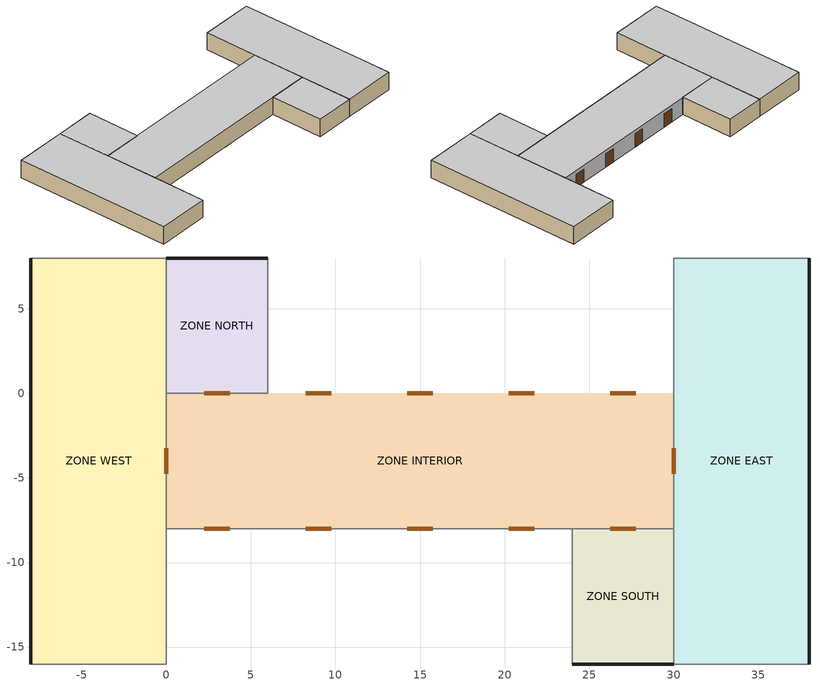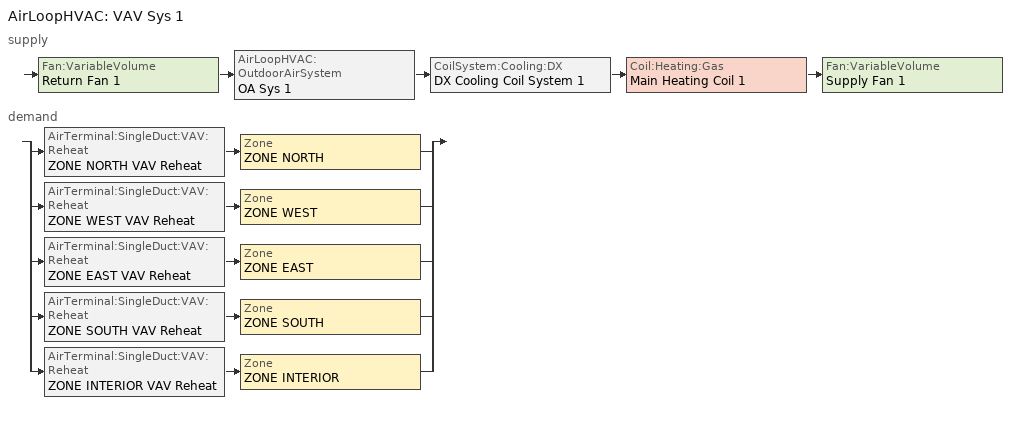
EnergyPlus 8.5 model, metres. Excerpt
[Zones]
ZONE NORTH
 floor to ZONE NORTH (HWFLOOR): 0,0 0,8 6,8 6,0 z0
 wall outside (HWWALL): 6,8 0,8 z0:2.7
 wall to ZONE NORTH (PARWALL): 0,8 0,0 / 6,0 6,8 z0:2.7
 wall to ZONE INTERIOR (PARWALL): 0,0 6,0 z0:2.7
 door inside (OPEN DOOR): 2.25,0 3.75,0 z0:2.1
ZONE WEST
 floor to ZONE WEST (HWFLOOR): 0,-16 -8,-16 -8,8 0,8 z0
 wall outside (HWWALL): -8,8 -8,-16 z0:2.7
 wall to ZONE WEST (PARWALL): -8,-16 0,-16 / 0,8 -8,8 z0:2.7
 wall adiabatic (PARWALL): 0,-16 0,-8 / 0,0 0,8 z0:2.7
 wall to ZONE INTERIOR (PARWALL): 0,-8 0,0 z0:2.7
 door inside (OPEN DOOR): 0,-4.75 0,-3.25 z0:2.1
ZONE EAST
 floor to ZONE EAST (HWFLOOR): 30,8 38,8 38,-16 30,-16 z0
 wall outside (HWWALL): 38,-16 38,8 z0:2.7
 wall to ZONE EAST (PARWALL): 38,8 30,8 / 30,-16 38,-16 z0:2.7
 wall adiabatic (PARWALL): 30,8 30,0 / 30,-8 30,-16 z0:2.7
 wall to ZONE INTERIOR (PARWALL): 30,0 30,-8 z0:2.7
 door inside (OPEN DOOR): 30,-3.25 30,-4.75 z0:2.1
ZONE SOUTH
 floor to ZONE SOUTH (HWFLOOR): 30,-8 30,-16 24,-16 24,-8 z0
 wall outside (HWWALL): 24,-16 30,-16 z0:2.7
 wall to ZONE SOUTH (PARWALL): 30,-16 30,-8 / 24,-8 24,-16 z0:2.7
 wall to ZONE INTERIOR (PARWALL): 30,-8 24,-8 z0:2.7
 door inside (OPEN DOOR): 27.75,-8 26.25,-8 z0:2.1
ZONE INTERIOR
 floor to ZONE INTERIOR (HWFLOOR): 0,-8 0,0 30,0 30,-8 z0
 wall to ZONE NORTH (PARWALL): 30,-8 0,-8 z0:2.7
 door inside (OPEN DOOR): 9.75,0 8.25,0 / 15.75,0 14.25,0 / 21.75,0 20.25,0 / 27.75,0 26.25,0 / 2.25,-8 3.75,-8 / 8.25,-8 9.75,-8 / 14.25,-8 15.75,-8 / 20.25,-8 21.75,-8 z0:2.1
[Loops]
AirLoopHVAC 'VAV Sys 1'
 supply: Fan:VariableVolume 'Return Fan 1' > AirLoopHVAC:OutdoorAirSystem 'OA Sys 1' > CoilSystem:Cooling:DX 'DX Cooling Coil System 1' > Coil:Heating:Gas 'Main Heating Coil 1' > Fan:VariableVolume 'Supply Fan 1'
 demand: split
  | AirTerminal:SingleDuct:VAV:Reheat 'ZONE NORTH VAV Reheat' > Zone 'ZONE NORTH'
  | AirTerminal:SingleDuct:VAV:Reheat 'ZONE WEST VAV Reheat' > Zone 'ZONE WEST'
  | AirTerminal:SingleDuct:VAV:Reheat 'ZONE EAST VAV Reheat' > Zone 'ZONE EAST'
  | AirTerminal:SingleDuct:VAV:Reheat 'ZONE SOUTH VAV Reheat' > Zone 'ZONE SOUTH'
  | AirTerminal:SingleDuct:VAV:Reheat 'ZONE INTERIOR VAV Reheat' > Zone 'ZONE INTERIOR'
[Site:Location]
SEATTLE_WA_USA TMY2-24233: Latitude {deg}=47.45; Longitude {deg}=-122.3; Time Zone {hr}=-8; Elevation {m}=122
[SizingPeriod:DesignDay] Day of Month=21; Humidity Condition Type=Wetbulb; Barometric Pressure {Pa}=99867.95; Rain Indicator=No; Snow Indicator=No; Daylight Saving Time Indicator=No; Solar Model Indicator=ASHRAEClearSky
Name | Month | Day Type | Maximum Dry-Bulb Temperature {C} | Daily Dry-Bulb Temperature Range {deltaC} | Wetbulb or DewPoint at Maximum Dry-Bulb {C} | Wind Speed {m/s} | Wind Direction {deg} | Sky Clearness
SEATTLE_WA_USA Heating 99.6% Conditions | 1 | WinterDesignDay | -4.8 | 0 | -4.8 | 4.4 | 10 | 0
SEATTLE_WA_USA Cooling .4% Conditions DB=>MWB | 7 | SummerDesignDay | 29.4 | 10.2 | 18.3 | 0 | 0 | 1
[Building]
Office Building: North Axis {deg}=0; Terrain=Country; Loads Convergence Tolerance Value=4E-02; Temperature Convergence Tolerance Value {deltaC}=4E-03; Solar Distribution=FullInteriorAndExterior; Maximum Number of Warmup Days=25; Minimum Number of Warmup Days=6
[Material] Roughness=Rough; Thermal Absorptance=0.9; Solar Absorptance=0.6; Visible Absorptance=0.6
Name | Thickness {m} | Conductivity {W/m-K} | Density {kg/m3} | Specific Heat {J/kg-K}
CONCRETE BLOCK | 0.2 | 0.51 | 1400 | 1000
FOAM INSULATION | 0.1 | 0.03 | 10 | 1400
CONCRETE SLAB050 | 0.05 | 1.13 | 1400 | 1000
CONCRETE SLAB180 | 0.18 | 1.13 | 1400 | 1000
BRICK120 | 0.12 | 1 | 2080 | 790
[Material:NoMass] Roughness=Rough
Name | Thermal Resistance {m2-K/W} | Thermal Absorptance | Solar Absorptance | Visible Absorptance
WOOD SIDING-1 | 0.06 | 0.9 | 0.6 | 0.6
R-1 INSULATION | 1 | 0.9 | 0.6 | 0.6
CARPET | 0.125 | 0.9 | 0.6 | 0.6
OPEN DOOR RESISTANCE | 0.1 | 0.99 | 0.01 | 0.01
[Construction]
HWWALL: WOOD SIDING-1, FOAM INSULATION, CONCRETE BLOCK
HWFLOOR: CONCRETE SLAB180, R-1 INSULATION, CONCRETE SLAB050, CARPET
PARWALL: BRICK120
OPEN DOOR: OPEN DOOR RESISTANCE
Double Pane Window Shaded: ExtShade, LoE SPEC SEL CLEAR 6MM, KRYPTON 8MM, CLEAR 3MM
[WindowMaterial:Glazing] Optical Data Type=SpectralAverage; Infrared Transmittance at Normal Incidence=0; Front Side Infrared Hemispherical Emissivity=.84; Conductivity {W/m-K}=.9
Name | Thickness {m} | Solar Transmittance at Normal Incidence | Front Side Solar Reflectance at Normal Incidence | Back Side Solar Reflectance at Normal Incidence | Visible Transmittance at Normal Incidence | Front Side Visible Reflectance at Normal Incidence | Back Side Visible Reflectance at Normal Incidence | Back Side Infrared Hemispherical Emissivity
LoE SPEC SEL CLEAR 6MM | .006 | .43 | .3 | .42 | .77 | .07 | .06 | .03
CLEAR 3MM | .003 | .837 | .075 | .075 | .898 | .081 | .081 | .84
[WindowMaterial:Gas]
KRYPTON 8MM: Gas Type=Krypton; Thickness {m}=.0079
[WindowMaterial:Shade]
ExtShade: Solar Transmittance=0.5; Solar Reflectance=0.1; Visible Transmittance=0.5; Visible Reflectance=0.1; Infrared Hemispherical Emissivity=0.1; Infrared Transmittance=0.5; Thickness {m}=0.02; Conductivity {W/m-K}=0.1; Shade to Glass Distance {m}=0.05; Top Opening Multiplier=0.5; Bottom Opening Multiplier=0.5; Left-Side Opening Multiplier=0.5; Right-Side Opening Multiplier=0.5; Airflow Permeability=0
[WindowProperty:ShadingControl] Shading Type=ExteriorShade; Construction with Shading=Double Pane Window Shaded; Shading Control Type=OnIfHighSolarOnWindow; Schedule=Sch Summer; Shading Control Is Scheduled=Yes; Glare Control Is Active=Yes
Name | Setpoint {W/m2, W or deg C}
WinShadingControl NORTH | 200
WinShadingControl WEST | %shaWes%
WinShadingControl EAST | %shaEas%
WinShadingControl SOUTH | %shaSou%
[Zone] Type=1; Ceiling Height {m}=2.7
Name | Multiplier | Volume {m3}
ZONE NORTH; ZONE SOUTH | 5 | 129.6
ZONE WEST; ZONE EAST | 1 | 518.4
ZONE INTERIOR | 1 | 648
[ElectricEquipment] Schedule=Sch Equ; Design Level Calculation Method=EquipmentLevel; Fraction Latent=0; Fraction Radiant=0.6; Fraction Lost=0
Name | Zone or ZoneList | Design Level {W}
ZONE NORTH ElecEq 1 | ZONE NORTH | 384
ZONE WEST ElecEq 1 | ZONE WEST | 1536
ZONE EAST ElecEq 1 | ZONE EAST | 1536
ZONE SOUTH ElecEq 1 | ZONE SOUTH | 384
ZONE INTERIOR ElecEq 1 | ZONE INTERIOR | 1000
[Lights] Schedule=Sch Lig; Design Level Calculation Method=LightingLevel; Return Air Fraction=0; Fraction Radiant=0.4; Fraction Visible=0.2
Name | Zone or ZoneList | Lighting Level {W} | Fraction Replaceable
ZONE NORTH Lights 1 | ZONE NORTH | 816 | 1
ZONE WEST Lights 1 | ZONE WEST | 3264 | 1
ZONE EAST Lights 1 | ZONE EAST | 3264 | 1
ZONE SOUTH Lights 1 | ZONE SOUTH | 816 | 1
ZONE INTERIOR Lights 1 | ZONE INTERIOR | 2000 | 0.9
[People] Number of People Schedule=Sch Peo; Number of People Calculation Method=People; Fraction Radiant=0.58; Activity Level Schedule=Sch Act
Name | Zone or ZoneList | Number of People
ZONE NORTH People 1 | ZONE NORTH | 1.6
ZONE WEST People 1 | ZONE WEST | 6.4
ZONE EAST People 1 | ZONE EAST | 6.4
ZONE SOUTH People 1 | ZONE SOUTH | 1.6
ZONE INTERIOR People 1 | ZONE INTERIOR | 1
[ZoneInfiltration:DesignFlowRate] Schedule=Sch 1; Design Flow Rate Calculation Method=Flow/Zone; Constant Term Coefficient=1; Temperature Term Coefficient=0; Velocity Term Coefficient=0; Velocity Squared Term Coefficient=0
Name | Zone or ZoneList | Design Flow Rate {m3/s}
ZONE NORTH Infil 1 | ZONE NORTH | 0.018
ZONE WEST Infil 1 | ZONE WEST | 0.072
ZONE EAST Infil 1 | ZONE EAST | 0.072
ZONE SOUTH Infil 1 | ZONE SOUTH | 0.018
[Daylighting:Controls] Total Daylighting Reference Points=2; Z-Coordinate of First Reference Point {m}=1; Y-Coordinate of Second Reference Point {m}=4; Z-Coordinate of Second Reference Point {m}=1; Fraction of Zone Controlled by First Reference Point=0.4; Fraction of Zone Controlled by Second Reference Point=0.4; Illuminance Setpoint at First Reference Point {lux}=500; Illuminance Setpoint at Second Reference Point {lux}=500; Lighting Control Type=3; Glare Calculation Azimuth Angle of View Direction Clockwise from Zone y-Axis {deg}=90; Maximum Allowable Discomfort Glare Index=22; Minimum Input Power Fraction for Continuous Dimming Control=0.3; Minimum Light Output Fraction for Continuous Dimming Control=0.2; Number of Stepped Control Steps=0; Probability Lighting will be Reset When Needed in Manual Stepped Control=1
Name | X-Coordinate of First Reference Point {m} | Y-Coordinate of First Reference Point {m} | X-Coordinate of Second Reference Point {m}
ZONE NORTH; ZONE SOUTH | 3 | 2 | 3
ZONE WEST; ZONE EAST | 8 | 4 | 16
[Sizing:Zone] Zone Cooling Design Supply Air Temperature Input Method=SupplyAirTemperature; Zone Cooling Design Supply Air Temperature {C}=%CooDesSupTem%; Zone Heating Design Supply Air Temperature Input Method=SupplyAirTemperature; Zone Heating Design Supply Air Temperature {C}=28; Zone Cooling Design Supply Air Humidity Ratio {kgWater/kgDryAir}=0.009; Zone Heating Design Supply Air Humidity Ratio {kgWater/kgDryAir}=0.004; Zone Heating Sizing Factor=0; Zone Cooling Sizing Factor=0; Cooling Design Air Flow Method=DesignDay; Cooling Design Air Flow Rate {m3/s}=0; Heating Design Air Flow Method=DesignDay; Heating Design Air Flow Rate {m3/s}=0
Name | Design Specification Outdoor Air Object
ZONE NORTH | SZ DSOA ZONE NORTH
ZONE WEST | SZ DSOA ZONE WEST
ZONE EAST | SZ DSOA ZONE EAST
ZONE SOUTH | SZ DSOA ZONE SOUTH
ZONE INTERIOR | SZ DSOA ZONE INTERIOR
[DesignSpecification:OutdoorAir] Outdoor Air Method=Flow/Person; Outdoor Air Flow per Person {m3/s-person}=0.00833; Outdoor Air Flow per Zone Floor Area {m3/s-m2}=0; Outdoor Air Flow per Zone {m3/s}=0
SZ DSOA ZONE NORTH; SZ DSOA ZONE WEST; SZ DSOA ZONE EAST; SZ DSOA ZONE SOUTH; SZ DSOA ZONE INTERIOR
[Sizing:System]
VAV Sys 1: Type of Load to Size On=Sensible; Design Outdoor Air Flow Rate {m3/s}=autosize; Central Heating Maximum System Air Flow Ratio=0.3; Preheat Design Temperature {C}=7; Preheat Design Humidity Ratio {kgWater/kgDryAir}=.008; Precool Design Temperature {C}=11; Precool Design Humidity Ratio {kgWater/kgDryAir}=.008; Central Cooling Design Supply Air Temperature {C}=%CooDesSupTem%; Central Heating Design Supply Air Temperature {C}=18; Type of Zone Sum to Use=NonCoincident; 100% Outdoor Air in Cooling=No; 100% Outdoor Air in Heating=No; Central Cooling Design Supply Air Humidity Ratio {kgWater/kgDryAir}=0.009; Central Heating Design Supply Air Humidity Ratio {kgWater/kgDryAir}=0.009; System Outdoor Air Method=ZoneSum; Zone Maximum Outdoor Air Fraction=1; Cooling Design Capacity Method=CoolingDesignCapacity; Cooling Design Capacity {W}=autosize; Heating Design Capacity Method=HeatingDesignCapacity; Heating Design Capacity {W}=autosize; Central Cooling Capacity Control Method=OnOff
[ZoneControl:Thermostat] Control Type Schedule=Zone Control Type Sched; Control 1=CoolingSetPoint; Control 2=HeatingSetpoint; Control 3=DualSetPoint
Name | Zone or ZoneList
ZONE NORTH Control | ZONE NORTH
ZONE WEST Control | ZONE WEST
ZONE EAST Control | ZONE EAST
ZONE SOUTH Control | ZONE SOUTH
ZONE INTERIOR Control | ZONE INTERIOR
[ThermostatSetpoint:SingleHeating]
HeatingSetpoint: Setpoint Temperature Schedule=Htg-SetP-Sch
[ThermostatSetpoint:SingleCooling]
CoolingSetpoint: Setpoint Temperature Schedule=Clg-SetP-Sch
[ThermostatSetpoint:DualSetpoint]
DualSetPoint: Heating Setpoint Temperature Schedule=Htg-SetP-Sch; Cooling Setpoint Temperature Schedule=Clg-SetP-Sch
[Zone equipment]
ZONE NORTH: ZONE NORTH VAV Reheat
ZONE WEST: ZONE WEST VAV Reheat
ZONE EAST: ZONE EAST VAV Reheat
ZONE SOUTH: ZONE SOUTH VAV Reheat
ZONE INTERIOR: ZONE INTERIOR VAV Reheat
[AirTerminal:SingleDuct:VAV:Reheat] Availability Schedule=ReheatCoilAvailSched; Maximum Air Flow Rate {m3/s}=autosize; Zone Minimum Air Flow Input Method=Constant; Constant Minimum Air Flow Fraction=0.3; Maximum Hot Water or Steam Flow Rate {m3/s}=0; Minimum Hot Water or Steam Flow Rate {m3/s}=0; Convergence Tolerance=0.001; Damper Heating Action=Reverse
Name | Reheat Coil
ZONE NORTH VAV Reheat | ZONE NORTH Zone Coil
ZONE WEST VAV Reheat | ZONE WEST Zone Coil
ZONE EAST VAV Reheat | ZONE EAST Zone Coil
ZONE SOUTH VAV Reheat | ZONE SOUTH Zone Coil
ZONE INTERIOR VAV Reheat | ZONE INTERIOR Zone Coil
[Coil:Heating:Gas] Availability Schedule=ReheatCoilAvailSched; Gas Burner Efficiency=0.8
Name | Nominal Capacity {W}
ZONE NORTH Zone Coil; ZONE WEST Zone Coil; ZONE EAST Zone Coil; ZONE SOUTH Zone Coil; ZONE INTERIOR Zone Coil | autosize
Main heating Coil 1 | 0
[AirLoopHVAC]
VAV Sys 1: Design Supply Air Flow Rate {m3/s}=autosize
[AvailabilityManager:Scheduled]
VAV Sys 1 Avail: Schedule=FanAvailSched
[CoilSystem:Cooling:DX]
DX Cooling Coil System 1: Availability Schedule=CoolingCoilAvailSched; Cooling Coil=Main Cooling Coil 1
[Coil:Cooling:DX:TwoSpeed]
Main Cooling Coil 1: Availability Schedule=CoolingCoilAvailSched; High Speed Gross Rated Total Cooling Capacity {W}=autosize; High Speed Rated Sensible Heat Ratio=0.68; High Speed Gross Rated Cooling COP {W/W}=3; High Speed Rated Air Flow Rate {m3/s}=autosize; Total Cooling Capacity Function of Temperature Curve=WindACCoolCapFT; Total Cooling Capacity Function of Flow Fraction Curve=RATED-CCAP-FFLOW; Energy Input Ratio Function of Temperature Curve=WindACEIRFT; Energy Input Ratio Function of Flow Fraction Curve=RATED-CEIR-FFLOW; Part Load Fraction Correlation Curve=WindACPLFFPLR; Low Speed Gross Rated Total Cooling Capacity {W}=autosize; Low Speed Gross Rated Sensible Heat Ratio=0.69; Low Speed Gross Rated Cooling COP {W/W}=4.2; Low Speed Rated Air Flow Rate {m3/s}=autosize; Low Speed Total Cooling Capacity Function of Temperature Curve=WindACCoolCapFT; Low Speed Energy Input Ratio Function of Temperature Curve=WindACEIRFT
[Fan:VariableVolume] Availability Schedule=FanAvailSched; Fan Total Efficiency=0.7; Pressure Rise {Pa}=600; Maximum Flow Rate {m3/s}=autosize; Fan Power Minimum Flow Rate Input Method=Fraction; Fan Power Minimum Flow Fraction=0.25; Motor Efficiency=0.9; Motor In Airstream Fraction=1; Fan Power Coefficient 1=0.350712; Fan Power Coefficient 2=0.308505; Fan Power Coefficient 3=-0.541374; Fan Power Coefficient 4=0.871988; Fan Power Coefficient 5=0
Supply Fan 1; Return Fan 1
[Controller:OutdoorAir]
OA Controller 1: Minimum Outdoor Air Flow Rate {m3/s}=autosize; Maximum Outdoor Air Flow Rate {m3/s}=autosize; Economizer Control Type=DifferentialDryBulb; Economizer Control Action Type=ModulateFlow; Economizer Maximum Limit Dry-Bulb Temperature {C}=19; Economizer Minimum Limit Dry-Bulb Temperature {C}=4; Lockout Type=NoLockout; Minimum Limit Type=FixedMinimum; Minimum Outdoor Air Schedule=Min OA Sched
[SetpointManager:Warmest]
Supply Air Temp Manager 1: Control Variable=Temperature; HVAC Air Loop=VAV Sys 1; Minimum Setpoint Temperature {C}=16; Maximum Setpoint Temperature {C}=25; Strategy=MaximumTemperature; Setpoint Node or NodeList=Supply Air Temp Nodes 1
[SetpointManager:MixedAir]
Mixed Air and Coil Exit Temp Manager 1: Control Variable=Temperature; Setpoint Node or NodeList=Supply Fan Upstream Nodes
[Schedule:Day:Hourly]
Day Sch 0: 0, 0, 0, 0, 0, 0, 0, 0, 0, 0, 0, 0, 0, 0, 0, 0, 0, 0, 0, 0, 0, 0, 0, 0
Day Sch 1; Winter Control Type Day Sch; FanDaySched on; DaySched on: 1, 1, 1, 1, 1, 1, 1, 1, 1, 1, 1, 1, 1, 1, 1, 1, 1, 1, 1, 1, 1, 1, 1, 1
Day Sch Act: 130, 130, 130, 130, 130, 130, 130, 130, 130, 130, 130, 130, 130, 130, 130, 130, 130, 130, 130, 130, 130, 130, 130, 130
Day Sch Peo WD: 0, 0, 0, 0, 0, 0, 0.33, 0.67, 1, 1, 1, 1, 1, 1, 1, 1, 1, 0.5, 0, 0, 0, 0, 0, 0
Day Sch Peo WEH: 0, 0, 0, 0, 0, 0, 0, 0.07, 0.13, 0.2, 0.2, 0.1, 0, 0, 0, 0, 0, 0, 0, 0, 0, 0, 0, 0
Day Sch Lig WD: 0.1, 0.1, 0.1, 0.1, 0.1, 0.1, 0.9, 0.9, 0.9, 0.9, 0.9, 0.9, 0.9, 0.9, 0.9, 0.9, 0.9, 0.1, 0.1, 0.1, 0.1, 0.1, 0.1, 0.1
Day Sch Lig WEH; Min OA Weekend Day Sch: 0.1, 0.1, 0.1, 0.1, 0.1, 0.1, 0.1, 0.1, 0.1, 0.1, 0.1, 0.1, 0.1, 0.1, 0.1, 0.1, 0.1, 0.1, 0.1, 0.1, 0.1, 0.1, 0.1, 0.1
Day Sch Equ WD: 0.17, 0.17, 0.17, 0.17, 0.17, 0.17, 0.17, 1, 1, 1, 1, 1, 1, 1, 1, 1, 1, 0.17, 0.17, 0.17, 0.17, 0.17, 0.17, 0.17
Day Sch Equ WEH: 0.17, 0.17, 0.17, 0.17, 0.17, 0.17, 0.17, 0.17, 0.17, 0.17, 0.17, 0.17, 0.17, 0.17, 0.17, 0.17, 0.17, 0.17, 0.17, 0.17, 0.17, 0.17, 0.17, 0.17
Htg-SetP-DSch-Wd; Htg-SetP-DSch-We: 18, 18, 18, 18, 18, 18, 20, 20, 20, 20, 20, 20, 20, 20, 20, 20, 20, 20, 20, 20, 18, 18, 18, 18
Clg-SetP-DSch-Win: %TZonCooNigWin%, %TZonCooNigWin%, %TZonCooNigWin%, %TZonCooNigWin%, %TZonCooNigWin%, %TZonCooNigWin%, %TZonCooNigWin%, %TZonCooNigWin%, 25, 25, 25, 25, 25, 25, 25, 25, 25, 25, 25, 25, 25, %TZonCooNigWin%, %TZonCooNigWin%, %TZonCooNigWin%
Clg-SetP-DSch-Sum: %TZonCooNigSum%, %TZonCooNigSum%, %TZonCooNigSum%, %TZonCooNigSum%, %TZonCooNigSum%, %TZonCooNigSum%, %TZonCooNigSum%, %TZonCooNigSum%, 25, 25, 25, 25, 25, 25, 25, 25, 25, 25, 25, 25, 25, %TZonCooNigSum%, %TZonCooNigSum%, %TZonCooNigSum%
CoolingCoilDaySched: 0, 0, 0, 0, 0, 0, 0, 0, 1, 1, 1, 1, 1, 1, 1, 1, 1, 1, 1, 0, 0, 0, 0, 0
Dual Control Type Day Sch: 4, 4, 4, 4, 4, 4, 4, 4, 4, 4, 4, 4, 4, 4, 4, 4, 4, 4, 4, 4, 4, 4, 4, 4
Summer Control Type Day Sch: 2, 2, 2, 2, 2, 2, 2, 2, 2, 2, 2, 2, 2, 2, 2, 2, 2, 2, 2, 2, 2, 2, 2, 2
Min OA Weekday Day Sch: 0.1, 0.1, 0.1, 0.1, 0.1, 0.1, 1, 1, 1, 1, 1, 1, 1, 1, 1, 1, 1, 1, 0.5, 0.1, 0.1, 0.1, 0.1, 0.1
[Schedule:Week:Daily]
Wee Sch Act: Day Sch Act, Day Sch Act, Day Sch Act, Day Sch Act, Day Sch Act, Day Sch Act, Day Sch Act, Day Sch Act, Day Sch Act, Day Sch Act, Day Sch Act, Day Sch Act
Week Sch 0: Day Sch 0, Day Sch 0, Day Sch 0, Day Sch 0, Day Sch 0, Day Sch 0, Day Sch 0, Day Sch 0, Day Sch 0, Day Sch 0, Day Sch 0, Day Sch 0
Week Sch 1: Day Sch 1, Day Sch 1, Day Sch 1, Day Sch 1, Day Sch 1, Day Sch 1, Day Sch 1, Day Sch 1, Day Sch 1, Day Sch 1, Day Sch 1, Day Sch 1
Week Sch Lig: Day Sch Lig WEH, Day Sch Lig WD, Day Sch Lig WD, Day Sch Lig WD, Day Sch Lig WD, Day Sch Lig WD, Day Sch Lig WEH, Day Sch Lig WEH, Day Sch Lig WD, Day Sch Lig WEH, Day Sch Lig WD, Day Sch Lig WD
Week Sch Peo: Day Sch Peo WEH, Day Sch Peo WD, Day Sch Peo WD, Day Sch Peo WD, Day Sch Peo WD, Day Sch Peo WD, Day Sch Peo WEH, Day Sch Peo WEH, Day Sch Peo WD, Day Sch Peo WEH, Day Sch Peo WD, Day Sch Peo WD
Week Sch Equ: Day Sch Equ WEH, Day Sch Equ WD, Day Sch Equ WD, Day Sch Equ WD, Day Sch Equ WD, Day Sch Equ WD, Day Sch Equ WEH, Day Sch Equ WEH, Day Sch Equ WD, Day Sch Equ WEH, Day Sch Equ WD, Day Sch Equ WD
Htg-SetP-WSch: Htg-SetP-DSch-We, Htg-SetP-DSch-Wd, Htg-SetP-DSch-Wd, Htg-SetP-DSch-Wd, Htg-SetP-DSch-Wd, Htg-SetP-DSch-Wd, Htg-SetP-DSch-We, Htg-SetP-DSch-We, Htg-SetP-DSch-We, Htg-SetP-DSch-Wd, Htg-SetP-DSch-Wd, Htg-SetP-DSch-Wd
Clg-SetP-WSch-Win: Clg-SetP-DSch-Win, Clg-SetP-DSch-Win, Clg-SetP-DSch-Win, Clg-SetP-DSch-Win, Clg-SetP-DSch-Win, Clg-SetP-DSch-Win, Clg-SetP-DSch-Win, Clg-SetP-DSch-Win, Clg-SetP-DSch-Win, Clg-SetP-DSch-Win, Clg-SetP-DSch-Win, Clg-SetP-DSch-Win
Clg-SetP-WSch-Sum: Clg-SetP-DSch-Sum, Clg-SetP-DSch-Sum, Clg-SetP-DSch-Sum, Clg-SetP-DSch-Sum, Clg-SetP-DSch-Sum, Clg-SetP-DSch-Sum, Clg-SetP-DSch-Sum, Clg-SetP-DSch-Sum, Clg-SetP-DSch-Sum, Clg-SetP-DSch-Sum, Clg-SetP-DSch-Sum, Clg-SetP-DSch-Sum
Control Type Week Sch: Dual Control Type Day Sch, Dual Control Type Day Sch, Dual Control Type Day Sch, Dual Control Type Day Sch, Dual Control Type Day Sch, Dual Control Type Day Sch, Dual Control Type Day Sch, Dual Control Type Day Sch, Summer Control Type Day Sch, Winter Control Type Day Sch, Dual Control Type Day Sch, Dual Control Type Day Sch
Min OA Week Sch: Min OA Weekend Day Sch, Min OA Weekday Day Sch, Min OA Weekday Day Sch, Min OA Weekday Day Sch, Min OA Weekday Day Sch, Min OA Weekday Day Sch, Min OA Weekend Day Sch, Min OA Weekend Day Sch, Min OA Weekend Day Sch, Min OA Weekend Day Sch, Min OA Weekend Day Sch, Min OA Weekend Day Sch
FanWinterWeekSched; FanSummerWeekSched: FanDaySched on, FanDaySched on, FanDaySched on, FanDaySched on, FanDaySched on, FanDaySched on, FanDaySched on, FanDaySched on, FanDaySched on, FanDaySched on, FanDaySched on, FanDaySched on
WeekSchedOn: DaySched on, DaySched on, DaySched on, DaySched on, DaySched on, DaySched on, DaySched on, DaySched on, DaySched on, DaySched on, DaySched on, DaySched on
CoolingCoilWeekSched: CoolingCoilDaySched, CoolingCoilDaySched, CoolingCoilDaySched, CoolingCoilDaySched, CoolingCoilDaySched, CoolingCoilDaySched, CoolingCoilDaySched, CoolingCoilDaySched, CoolingCoilDaySched, CoolingCoilDaySched, CoolingCoilDaySched, CoolingCoilDaySched
[Schedule:Year]
Sch 1: Week Sch 1, 1, 1, 12, 31
Sch Act: Wee Sch Act, 1, 1, 12, 31
Sch Summer: Week Sch 0, 1, 1, 4, 30, Week Sch 1, 5, 1, 9, 30, Week Sch 0, 10, 1, 12, 31
Sch Lig: Week Sch Lig, 1, 1, 12, 31
Sch Peo: Week Sch Peo, 1, 1, 12, 31
Sch Equ: Week Sch Equ, 1, 1, 12, 31
Htg-SetP-Sch: Htg-SetP-WSch, 1, 1, 12, 31
Clg-SetP-Sch: Clg-SetP-WSch-Win, 1, 1, 3, 31, Clg-SetP-WSch-Sum, 4, 1, 9, 30, Clg-SetP-WSch-Win, 10, 1, 12, 31
Zone Control Type Sched: Control Type Week Sch, 1, 1, 12, 31
Min OA Sched: Min OA Week Sch, 1, 1, 12, 31
FanAvailSched: FanWinterWeekSched, 1, 1, 3, 31, FanSummerWeekSched, 4, 1, 9, 30, FanWinterWeekSched, 10, 1, 12, 31
CoolingCoilAvailSched: CoolingCoilWeekSched, 1, 1, 12, 31
ReheatCoilAvailSched: WeekSchedOn, 1, 1, 12, 31
[Curve:Biquadratic] Minimum Value of x=12.77778; Maximum Value of x=23.88889; Minimum Value of y=23.88889; Maximum Value of y=46.11111
Name | Coefficient1 Constant | Coefficient2 x | Coefficient3 x**2 | Coefficient4 y | Coefficient5 y**2 | Coefficient6 x*y
WindACCoolCapFT | 0.942588 | 0.00954335 | 0.00068377 | -0.0110427 | 5.249e-06 | -9.72e-06
WindACEIRFT | 0.342414 | 0.034885 | -0.0006237 | 0.00497722 | 0.000437951 | -0.000728028
[Curve:Quadratic] Coefficient3 x**2=0
Name | Coefficient1 Constant | Coefficient2 x | Minimum Value of x | Maximum Value of x
RATED-CCAP-FFLOW; RATED-CEIR-FFLOW | 1 | 0 | 0.5 | 1.5
WindACPLFFPLR | 0.75 | 0.25 | 0 | 1
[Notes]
fiveZonePurchAir.idf
Basic file description: Office building, intermediate floor.
Each zone has one exterior wall.
Author:   Michael Wetter, SRG-LBNL, MWetter@lbl.gov
Date:     January 22, 2003
Run:      Run for Chicago, IL location
Building: 4 Zones, each zone has one exterior wall with window and overhang.
All other walls face the same condition as in the simulated zone.
0.5 ACH Infiltration
20C heating, 25C cooling
System:   the system is a packaged VAV (DX cooling coil and gas heating coils).
the input is fully autosized.
Plant:    None.
SEATTLE_WA_USA Heating 99.6%, MaxDB=  -4.80 Wind Speed=   4.40 Wind Dir=  10.00
SEATTLE_WA_USA Cooling (DB=>MWB) .4%, MaxDB=  29.40 MWB=  18.30
